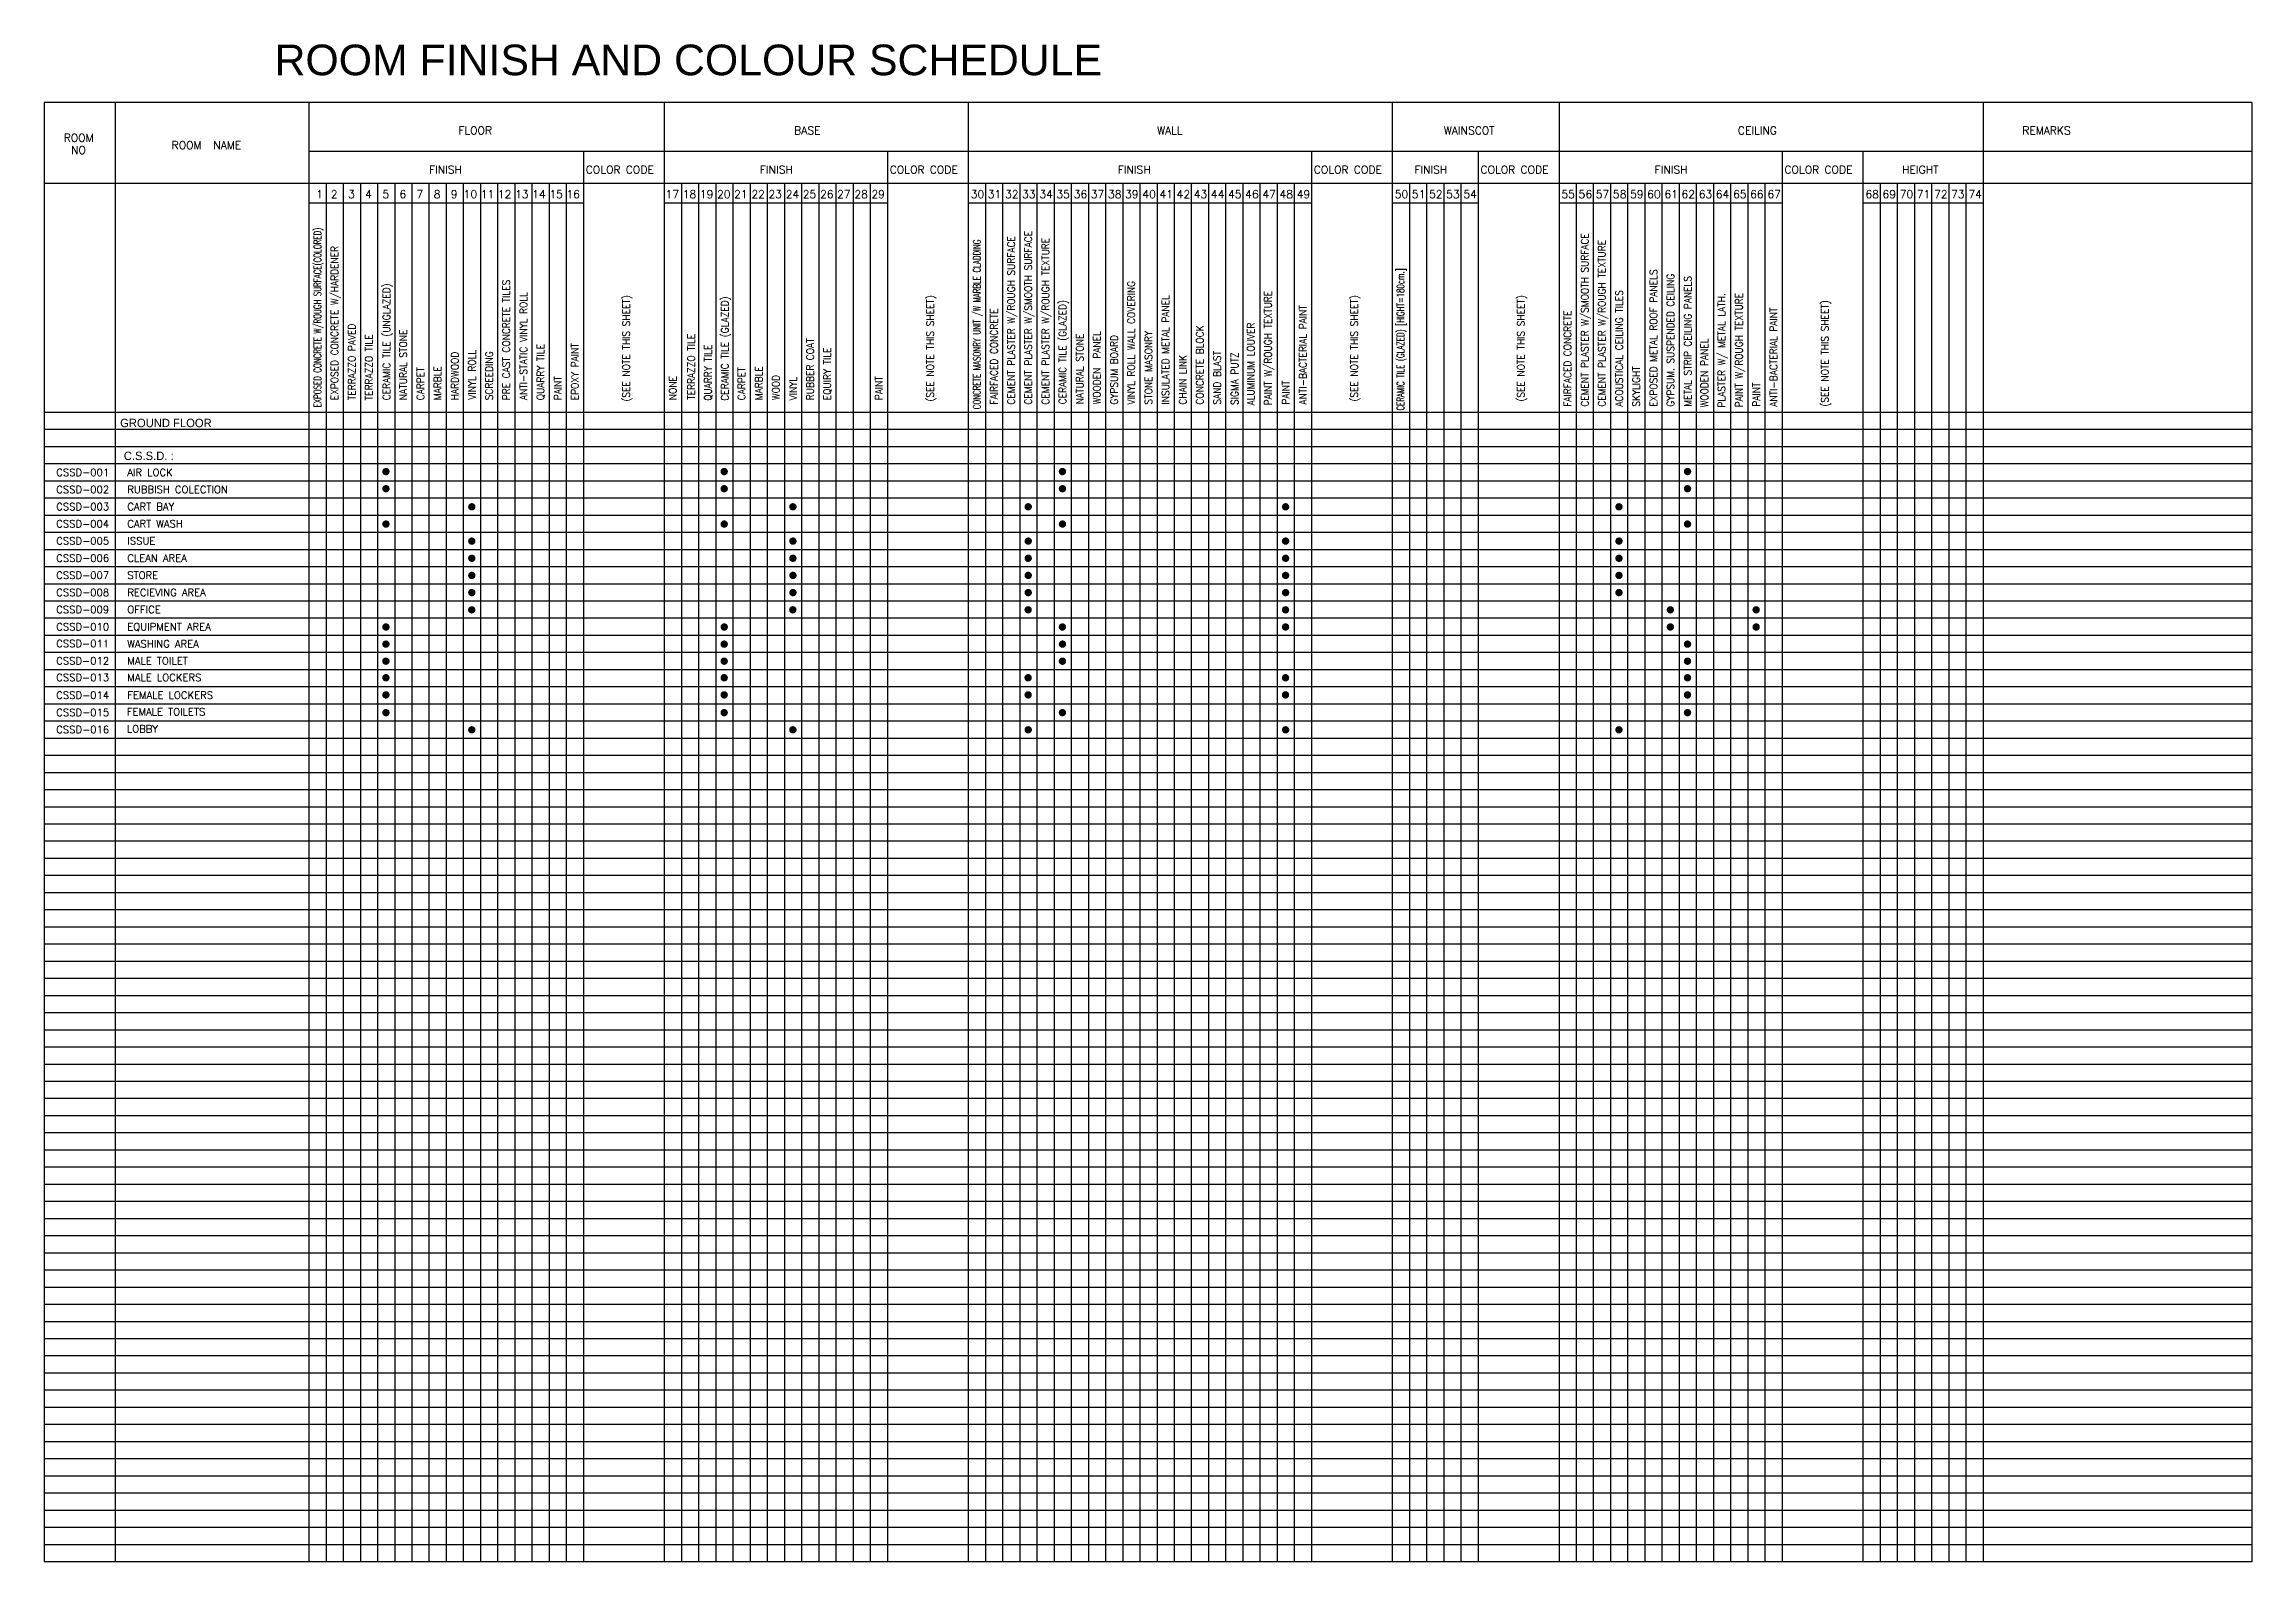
# Model space of a CAD drawing. Extents: x 284422 to 374487, y -356826 to -294897.
import ezdxf

# ---------------------------------------------------------------- set-up
doc = ezdxf.new("R2010")
doc.units = 0
doc.layers.get('0').update_dxf_attribs({"color": 4, "linetype": 'CONTINUOUS'})
for name, color, linetype in [('LIFTS', 4, 'CONTINUOUS'), ('LINE', 5, 'CONTINUOUS'), ('RAKA', 2, 'CONTINUOUS'), ('TEXT', 2, 'CONTINUOUS')]:
    doc.layers.add(name, color=color, linetype=linetype)
doc.styles.add('EBORD2', font='romand.shx')
doc.styles.add('ROMANS', font='ROMANS.shx', dxfattribs={"height": 200})
doc.styles.add('STYLE1', font='')
doc.styles.add('STYLE2', font='swissek.ttf')
doc.styles.get('STYLE1').set_extended_font_data('Andalus')

# ---------------------------------------------------------------- blocks, each defined once
blk = doc.blocks.new('DOT1')
at = {"color": 2, "const_width": 150}
blk.add_lwpolyline([(-425, -350, 1), (-275, -350, 1)], format="xyb", close=True, dxfattribs=at)

msp = doc.modelspace()

# ---------------------------------------------------------------- linework, layer by layer
at = {"color": 2}
msp.add_line((374487, -309926), (284422, -309926), dxfattribs=at)
at = {"layer": 'LINE'}
for p, q in [((295922, -300580), (295922, -309926)), ((296622, -300580), (296622, -309926)), ((297322, -300580), (297322, -309926)), ((298022, -300580), (298022, -309926)), ((298722, -300580), (298722, -309926)), ((299422, -300580), (299422, -309926)), ((300122, -300580), (300122, -309926)), ((300822, -300580), (300822, -309926)), ((301522, -300580), (301522, -309926)), ((302222, -300580), (302222, -309926)), ((302922, -300580), (302922, -309926)), ((303622, -300580), (303622, -309926)), ((304322, -300580), (304322, -309926)), ((305022, -300580), (305022, -309926)), ((305722, -300580), (305722, -309926)), ((310422, -300580), (310422, -309926)), ((311122, -300580), (311122, -309926)), ((311822, -300580), (311822, -309926)), ((312522, -300580), (312522, -309926)), ((313222, -300580), (313222, -309926)), ((313922, -300580), (313922, -309926)), ((314622, -300580), (314622, -309926)), ((315322, -300580), (315322, -309926)), ((316022, -300580), (316022, -309926)), ((316722, -300580), (316722, -309926)), ((317422, -300580), (317422, -309926)), ((318122, -300580), (318122, -309926)), ((322822, -300580), (322822, -309926)), ((323522, -300580), (323522, -309926)), ((324222, -300580), (324222, -309926)), ((324922, -300580), (324922, -309926)), ((325622, -300580), (325622, -309926)), ((326322, -300580), (326322, -309926)), ((327022, -300580), (327022, -309926)), ((327722, -300580), (327722, -309926)), ((328422, -300580), (328422, -309926)), ((329122, -300580), (329122, -309926)), ((329822, -300580), (329822, -309926)), ((330522, -300580), (330522, -309926)), ((331222, -300580), (331222, -309926)), ((331922, -300580), (331922, -309926)), ((332622, -300580), (332622, -309926)), ((333322, -300580), (333322, -309926)), ((334022, -300580), (334022, -309926)), ((334722, -300580), (334722, -309926)), ((335422, -300580), (335422, -309926)), ((340122, -300580), (340122, -309926)), ((340822, -300580), (340822, -309926)), ((341522, -300580), (341522, -309926)), ((342222, -300580), (342222, -309926)), ((346922, -300580), (346922, -309926)), ((347622, -300580), (347622, -309926)), ((348322, -300580), (348322, -309926)), ((349022, -300580), (349022, -309926)), ((349722, -300580), (349722, -309926)), ((350422, -300580), (350422, -309926)), ((351122, -300580), (351122, -309926)), ((351822, -300580), (351822, -309926)), ((352522, -300580), (352522, -309926)), ((353222, -300580), (353222, -309926)), ((353922, -300580), (353922, -309926)), ((354622, -300580), (354622, -309926)), ((359322, -300580), (359322, -309926)), ((360022, -300580), (360022, -309926)), ((360722, -300580), (360722, -309926)), ((361422, -300580), (361422, -309926)), ((362122, -300580), (362122, -309926)), ((362822, -300580), (362822, -309926)), ((318822, -301380), (309722, -301380)), ((374487, -310626), (284422, -310626)), ((295922, -309926), (295922, -356826)), ((296622, -309926), (296622, -356826)), ((297322, -309926), (297322, -356826)), ((298022, -309926), (298022, -356826)), ((298722, -309926), (298722, -356826)), ((299422, -309926), (299422, -356826)), ((300122, -309926), (300122, -356826)), ((300822, -309926), (300822, -356826)), ((301522, -309926), (301522, -356826)), ((302222, -309926), (302222, -356826)), ((302922, -309926), (302922, -356826)), ((303622, -309926), (303622, -356826)), ((304322, -309926), (304322, -356826)), ((305022, -309926), (305022, -356826)), ((305722, -309926), (305722, -356826)), ((310422, -309926), (310422, -356826)), ((311122, -309926), (311122, -356826)), ((311822, -309926), (311822, -356826)), ((312522, -309926), (312522, -356826)), ((313222, -309926), (313222, -356826)), ((313922, -309926), (313922, -356826)), ((314622, -309926), (314622, -356826)), ((315322, -309926), (315322, -356826)), ((316022, -309926), (316022, -356826)), ((316722, -309926), (316722, -356826)), ((317422, -309926), (317422, -356826)), ((318122, -309926), (318122, -356826)), ((322822, -309926), (322822, -356826)), ((323522, -309926), (323522, -356826)), ((324222, -309926), (324222, -356826)), ((324922, -309926), (324922, -356826)), ((325622, -309926), (325622, -356826)), ((326322, -309926), (326322, -356826)), ((327022, -309926), (327022, -356826)), ((327722, -309926), (327722, -356826)), ((328422, -309926), (328422, -356826)), ((329122, -309926), (329122, -356826)), ((329822, -309926), (329822, -356826)), ((330522, -309926), (330522, -356826)), ((331222, -309926), (331222, -356826)), ((331922, -309926), (331922, -356826)), ((332622, -309926), (332622, -356826)), ((333322, -309926), (333322, -356826)), ((334022, -309926), (334022, -356826)), ((334722, -309926), (334722, -356826)), ((335422, -309926), (335422, -356826)), ((340122, -309926), (340122, -356826)), ((340822, -309926), (340822, -356826)), ((341522, -309926), (341522, -356826)), ((342222, -309926), (342222, -356826)), ((346922, -309926), (346922, -356826)), ((347622, -309926), (347622, -356826)), ((348322, -309926), (348322, -356826)), ((349022, -309926), (349022, -356826)), ((349722, -309926), (349722, -356826)), ((350422, -309926), (350422, -356826)), ((351122, -309926), (351122, -356826)), ((351822, -309926), (351822, -356826)), ((352522, -309926), (352522, -356826)), ((353222, -309926), (353222, -356826)), ((353922, -309926), (353922, -356826)), ((354622, -309926), (354622, -356826)), ((359322, -309926), (359322, -356826)), ((360022, -309926), (360022, -356826)), ((360722, -309926), (360722, -356826)), ((361422, -309926), (361422, -356826)), ((362122, -309926), (362122, -356826)), ((362822, -309926), (362822, -356826)), ((374487, -311326), (284422, -311326)), ((374487, -312026), (284422, -312026)), ((374487, -312726), (284422, -312726)), ((374487, -313426), (284422, -313426)), ((374487, -314126), (284422, -314126)), ((374487, -314826), (284422, -314826)), ((374487, -315526), (284422, -315526)), ((374487, -316226), (284422, -316226)), ((374487, -316926), (284422, -316926)), ((374487, -317626), (284422, -317626)), ((374487, -318326), (284422, -318326)), ((374487, -319026), (284422, -319026)), ((374487, -319726), (284422, -319726)), ((374487, -320426), (284422, -320426)), ((374487, -321126), (284422, -321126)), ((374487, -321826), (284422, -321826)), ((374487, -322526), (284422, -322526)), ((374487, -323226), (284422, -323226)), ((374487, -323926), (284422, -323926)), ((374487, -324626), (284422, -324626)), ((374487, -325326), (284422, -325326)), ((374487, -326026), (284422, -326026)), ((374487, -326726), (284422, -326726)), ((374487, -327426), (284422, -327426)), ((374487, -328126), (284422, -328126)), ((374487, -328826), (284422, -328826)), ((374487, -329526), (284422, -329526)), ((374487, -330226), (284422, -330226)), ((374487, -330926), (284422, -330926)), ((374487, -331626), (284422, -331626)), ((374487, -332326), (284422, -332326)), ((374487, -333026), (284422, -333026)), ((374487, -333726), (284422, -333726)), ((374487, -334426), (284422, -334426)), ((374487, -335126), (284422, -335126)), ((374487, -335826), (284422, -335826)), ((374487, -336526), (284422, -336526)), ((374487, -337226), (284422, -337226)), ((374487, -337926), (284422, -337926)), ((374487, -338626), (284422, -338626)), ((374487, -339326), (284422, -339326)), ((374487, -340026), (284422, -340026)), ((374487, -340726), (284422, -340726)), ((374487, -341426), (284422, -341426)), ((374487, -342126), (284422, -342126)), ((374487, -342826), (284422, -342826)), ((374487, -343526), (284422, -343526)), ((374487, -344226), (284422, -344226)), ((374487, -344926), (284422, -344926)), ((374487, -345626), (284422, -345626)), ((374487, -346326), (284422, -346326)), ((374487, -347026), (284422, -347026)), ((374487, -347726), (284422, -347726)), ((374487, -348426), (284422, -348426)), ((374487, -349126), (284422, -349126)), ((374487, -349826), (284422, -349826)), ((374487, -350526), (284422, -350526)), ((374487, -351226), (284422, -351226)), ((374487, -351926), (284422, -351926)), ((374487, -352626), (284422, -352626)), ((374487, -353326), (284422, -353326)), ((374487, -354026), (284422, -354026)), ((374487, -354026), (284422, -354026)), ((374487, -354726), (284422, -354726)), ((374487, -354726), (284422, -354726)), ((374487, -355426), (284422, -355426)), ((374487, -355426), (284422, -355426)), ((374487, -356126), (284422, -356126)), ((374487, -356126), (284422, -356126)), ((374487, -356126), (284422, -356126))]:
    msp.add_line(p, q, dxfattribs=at)
at = {"layer": 'RAKA'}
for p, q in [((374487, -297280), (284422, -297280)), ((374487, -297280), (284422, -297280)), ((284422, -297280), (284422, -356826)), ((287322, -297280), (287322, -309926)), ((295222, -297280), (295222, -309926)), ((309722, -297280), (309722, -309926)), ((322122, -297280), (322122, -309926)), ((339422, -297280), (339422, -309926)), ((346222, -297280), (346222, -309926)), ((363522, -297280), (363522, -309926)), ((374487, -297280), (374487, -309926)), ((374487, -299280), (295222, -299280)), ((306422, -299280), (306422, -309926)), ((318822, -299280), (318822, -309926)), ((336122, -299280), (336122, -309926)), ((342922, -299280), (342922, -309926)), ((355322, -299280), (355322, -309926)), ((358622, -299280), (358622, -309926)), ((374487, -300580), (284422, -300580)), ((306422, -301380), (295222, -301380)), ((336122, -301380), (322122, -301380)), ((342922, -301380), (339422, -301380)), ((355322, -301380), (346222, -301380)), ((363522, -301380), (358622, -301380)), ((287322, -309926), (287322, -356826)), ((295222, -309926), (295222, -356826)), ((306422, -309926), (306422, -356826)), ((309722, -309926), (309722, -356826)), ((318822, -309926), (318822, -356826)), ((322122, -309926), (322122, -356826)), ((336122, -309926), (336122, -356826)), ((339422, -309926), (339422, -356826)), ((342922, -309926), (342922, -356826)), ((346222, -309926), (346222, -356826)), ((355322, -309926), (355322, -356826)), ((358622, -309926), (358622, -356826)), ((363522, -309926), (363522, -356826)), ((374487, -309926), (374487, -356826)), ((374487, -356826), (284422, -356826))]:
    msp.add_line(p, q, dxfattribs=at)

# ---------------------------------------------------------------- block references
at = {"layer": 'LIFTS'}
for p in [(298715, -311988), (312515, -311988), (326315, -311988), (351815, -311988), (298715, -312688), (312515, -312688), (326315, -312688), (351815, -312688), (302218, -313426), (315318, -313426), (324918, -313426), (335418, -313426), (349018, -313426), (298715, -314130), (302218, -314826), (312515, -314130), (315318, -314826), (324918, -314826), (326315, -314130), (335418, -314826), (349018, -314826), (351815, -314130), (302218, -315526), (315318, -315526), (324918, -315526), (335418, -315526), (349018, -315526), (302218, -316226), (315318, -316226), (324918, -316226), (335418, -316226), (349018, -316226), (302215, -317630), (302218, -316926), (315315, -317630), (315315, -317630), (315318, -316926), (324915, -317630), (324918, -316926), (335415, -317630), (335418, -316926), (349018, -316926), (351115, -317630), (354615, -317630), (298715, -318330), (312515, -318330), (326315, -318330), (335415, -318330), (351115, -318330), (354615, -318330), (298715, -319030), (312515, -319030), (326315, -319030), (351815, -319030), (298714, -319725), (298714, -320401), (312514, -319725), (312514, -320401), (324914, -320401), (326314, -319725), (335414, -320401), (351814, -319725), (351814, -320401), (298714, -321101), (312514, -321101), (324914, -321101), (335414, -321101), (351814, -321101), (298714, -321825), (312514, -321825), (326314, -321825), (351814, -321825), (302218, -322526), (315318, -322526), (324918, -322526), (335418, -322526), (349018, -322526)]:
    msp.add_blockref('DOT1', p, dxfattribs=at)

# ---------------------------------------------------------------- texts
at = {"color": 1, "style": 'STYLE2'}
msp.add_text('ROOM FINISH AND COLOUR SCHEDULE', height=1250, dxfattribs=at).set_placement((293820, -296166))
at = {"color": 2, "style": 'EBORD2'}
for s, width, p in [('EXPOSED CONCRETE W/ROUGH SURFACE(COLORED)', 0.7, (295722, -309725)), ('CEMENT PLASTER W/SMOOTH SURFACE', 0.9, (324722, -309604)), ('CEMENT PLASTER W/SMOOTH SURFACE', 0.9, (347422, -309692)), ('EXPOSED CONCRETE W/HARDENER', 0.9, (296422, -309426)), ('CONCRETE MASONRY UNIT /W MARBLE CLADDING', 0.7, (322622, -309796)), ('CEMENT PLASTER W/ROUGH SURFACE', 0.9, (324022, -309604)), ('CEMENT PLASTER W/ROUGH TEXTURE', 0.9, (325422, -309604)), ('CEMENT PLASTER W/ROUGH TEXTURE', 0.9, (348122, -309692)), ('CERAMIC TILE (GLAZED) [HIGHT=180cm.]', 0.7, (339903, -309847)), ('EXPOSED METAL ROOF PANELS', 0.9, (350222, -309692)), ('GYPSUM. SUSPENDED CEILING', 0.9, (350922, -309692)), ('METAL STRIP CEILING PANELS', 0.9, (351622, -309692)), ('CERAMIC TILE (UNGLAZED)', 0.9, (298535, -309427)), ('PRE CAST CONCRETE TILES', 0.9, (303422, -309426)), ('ANTI-STATIC VINYL ROLL', 0.9, (304122, -309426)), ('(SEE NOTE THIS SHEET)', 0.9, (308320, -309480)), ('CERAMIC TILE (GLAZED)', 0.9, (312339, -309449)), ('(SEE NOTE THIS SHEET)', 0.9, (320720, -309480)), ('CERAMIC TILE (GLAZED)', 0.9, (326121, -309594)), ('VINYL ROLL WALL COVERING', 0.9, (328922, -309604)), ('INSULATED METAL PANEL', 0.9, (330322, -309604)), ('PAINT W/ROUGH TEXTURE', 0.9, (334500, -309638)), ('(SEE NOTE THIS SHEET)', 0.9, (338020, -309480)), ('(SEE NOTE THIS SHEET)', 0.9, (344820, -309480)), ('ACOUSTICAL CEILING TILES', 0.9, (348822, -309692)), ('PLASTER W/ METAL LATH.', 0.9, (353004, -309724)), ('PAINT W/ROUGH TEXTURE', 0.9, (353715, -309721)), ('FAIRFACED CONCRETE', 0.9, (323322, -309604)), ('ANTI-BACTERIAL PAINT', 0.9, (335922, -309604)), ('FAIRFACED CONCRETE', 0.9, (346722, -309692)), ('ANTI-BACTERIAL PAINT', 0.9, (355122, -309692)), ('(SEE NOTE THIS SHEET)', 0.9, (357220, -309686)), ('TERRAZZO PAVED', 0.9, (297122, -309426)), ('TERRAZZO TILE', 0.9, (297820, -309433)), ('NATURAL STONE', 0.9, (299222, -309426)), ('EPOXY PAINT', 0.9, (306222, -309426)), ('TERRAZZO TILE', 0.9, (310970, -309411)), ('RUBBER COAT', 0.9, (315822, -309426)), ('NATURAL STONE', 0.9, (326821, -309594)), ('WOODEN  PANEL', 0.9, (327522, -309604)), ('GYPSUM BOARD', 0.9, (328222, -309604)), ('STONE MASONRY', 0.9, (329622, -309604)), ('CONCRETE BLOCK', 0.9, (331722, -309604)), ('ALUMINUM LOUVER', 0.9, (333802, -309643)), ('WOODEN PANEL', 0.9, (352301, -309721)), ('HARDWOOD', 0.9, (301322, -309426)), ('VINYL ROLL', 0.9, (302026, -309405)), ('SCREEDING', 0.9, (302722, -309426)), ('QUARRY TILE', 0.9, (304822, -309426)), ('QUARRY TILE', 0.9, (311654, -309449)), ('EQUIRY TILE', 0.9, (316522, -309426)), ('CHAIN LINK', 0.9, (331022, -309604)), ('SAND BLAST', 0.9, (332422, -309604)), ('SIGMA PUTZ', 0.9, (333140, -309621)), ('CARPET', 0.9, (299922, -309426)), ('MARBLE', 0.9, (300622, -309426)), ('PAINT', 0.9, (305522, -309426)), ('NONE', 0.9, (310222, -309426)), ('CARPET', 0.9, (313022, -309426)), ('MARBLE', 0.9, (313722, -309426)), ('WOOD', 0.9, (314422, -309426)), ('VINYL', 0.9, (315130, -309431)), ('PAINT', 0.9, (318622, -309426)), ('PAINT', 0.9, (335222, -309604)), ('SKYLIGHT', 0.9, (349522, -309692)), ('PAINT', 0.9, (354422, -309692))]:
    msp.add_text(s, height=300, rotation=90, dxfattribs=dict(at, width=width)).set_placement(p)
for s, p in [('CSSD-001', (284915, -312520)), ('AIR LOCK', (287815, -312520)), ('CSSD-002', (284915, -313220)), ('RUBBISH COLECTION', (287815, -313220)), ('CSSD-003', (284915, -313920)), ('CSSD-004', (284915, -314620)), ('CART BAY', (287815, -313920)), ('CART WASH', (287815, -314620)), ('CSSD-005', (284915, -315320)), ('ISSUE', (287815, -315320)), ('CSSD-006', (284915, -316020)), ('CLEAN AREA', (287815, -316018)), ('CSSD-007', (284915, -316720)), ('STORE', (287815, -316720)), ('CSSD-008', (284915, -317420)), ('CSSD-009', (284915, -318120)), ('OFFICE', (287815, -318120)), ('RECIEVING AREA', (287815, -317420)), ('CSSD-010', (284915, -318820)), ('EQUIPMENT AREA', (287815, -318820)), ('CSSD-011', (284914, -319509)), ('WASHING AREA', (287815, -319520)), ('CSSD-012', (284914, -320215)), ('CSSD-013', (284914, -320891)), ('MALE TOILET', (287814, -320215)), ('MALE LOCKERS', (287814, -320891)), ('CSSD-014', (284915, -321611)), ('FEMALE LOCKERS', (287815, -321611)), ('CSSD-015', (284915, -322317)), ('FEMALE TOILETS', (287794, -322288)), ('CSSD-016', (284915, -323017)), ('LOBBY', (287794, -322988))]:
    msp.add_text(s, height=300, dxfattribs=at).set_placement(p)
at = {"layer": 'RAKA', "style": 'ROMANS'}
for s, p in [('ROOM', (285222, -298880)), ('ROOM', (289622, -299180)), ('NAME', (291322, -299180)), ('FLOOR', (301322, -298580)), ('BASE', (315022, -298580)), ('WALL', (329822, -298580)), ('WAINSCOT', (341522, -298580)), ('CEILING', (353522, -298580)), ('REMARKS', (365122, -298580)), ('NO', (285522, -299380)), ('FINISH', (300122, -300180)), ('COLOR CODE', (306522, -300180)), ('FINISH', (313622, -300180)), ('COLOR CODE', (318922, -300180)), ('FINISH', (328222, -300180)), ('COLOR CODE', (336222, -300180)), ('FINISH', (340322, -300180)), ('COLOR CODE', (343022, -300180)), ('FINISH', (350122, -300180)), ('COLOR CODE', (355422, -300180)), ('HEIGHT', (360222, -300180)), ('1', (295522, -301180)), ('2', (296122, -301180)), ('3', (296822, -301180)), ('4', (297522, -301180)), ('5', (298222, -301180)), ('6', (298922, -301180)), ('7', (299612, -301180)), ('8', (300312, -301180)), ('9', (301012, -301180)), ('10', (301534, -301180)), ('11', (302234, -301180)), ('12', (302934, -301180)), ('13', (303634, -301180)), ('14', (304334, -301180)), ('15', (305034, -301180)), ('16', (305734, -301180)), ('17', (309774, -301180)), ('18', (310474, -301180)), ('19', (311174, -301180)), ('20', (311874, -301180)), ('21', (312574, -301180)), ('22', (313274, -301180)), ('23', (313974, -301180)), ('24', (314674, -301180)), ('25', (315374, -301180)), ('26', (316074, -301180)), ('27', (316774, -301180)), ('28', (317474, -301180)), ('29', (318174, -301180)), ('30', (322222, -301180)), ('31', (322922, -301180)), ('32', (323622, -301180)), ('33', (324322, -301180)), ('34', (325022, -301180)), ('35', (325722, -301180)), ('36', (326422, -301180)), ('37', (327122, -301180)), ('38', (327822, -301180)), ('39', (328522, -301180)), ('40', (329222, -301180)), ('41', (329922, -301180)), ('42', (330622, -301180)), ('43', (331322, -301180)), ('44 ', (332022, -301180)), ('45', (332722, -301180)), ('46', (333422, -301180)), ('47', (334122, -301180)), ('48', (334822, -301180)), ('49', (335522, -301180)), ('50', (339522, -301180)), ('51', (340222, -301180)), ('52', (340922, -301180)), ('53', (341622, -301180)), ('54', (342322, -301180)), ('55', (346322, -301180)), ('56', (347022, -301180)), ('57', (347722, -301180)), ('58', (348422, -301180)), ('59', (349122, -301180)), ('60', (349822, -301180)), ('61', (350522, -301180)), ('62', (351222, -301180)), ('63', (351922, -301180)), ('64 ', (352622, -301180)), ('65', (353322, -301180)), ('66', (354022, -301180)), ('67', (354722, -301180)), ('68', (358722, -301180)), ('69', (359422, -301180)), ('70', (360122, -301180)), ('71', (360822, -301180)), ('72', (361522, -301180)), ('73', (362222, -301180)), ('74', (362922, -301180))]:
    msp.add_text(s, height=320, dxfattribs=at).set_placement(p)
at = {"layer": 'TEXT', "style": 'STYLE1'}
for s, p in [('GROUND FLOOR ', (287522, -310526)), ('C.S.S.D. :', (287672, -311866))]:
    msp.add_text(s, height=342, dxfattribs=at).set_placement(p)

doc.saveas('drawing.dxf')
